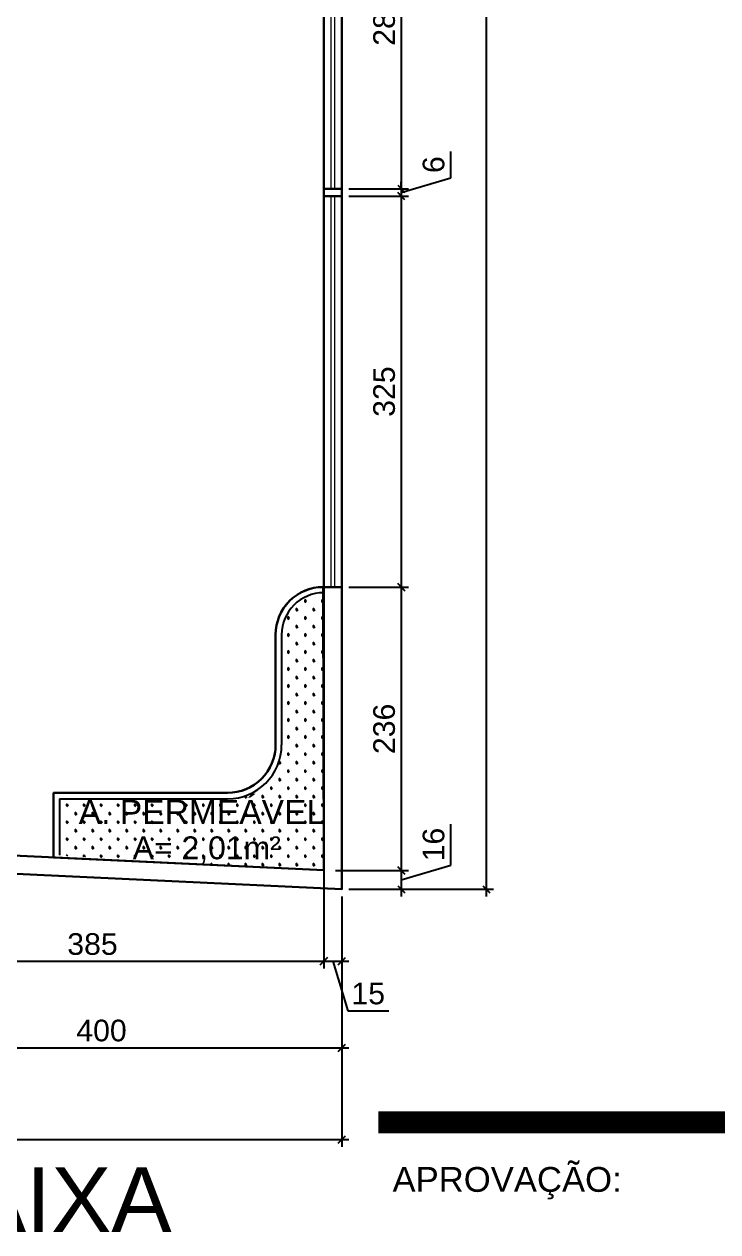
# Model space of a CAD drawing. Extents: x -165 to 197, y 154 to 653.
# Drawn here: x 133.33 to 139.1, y 470.36 to 480.4 of the extents above; entities that cross this region are included whole.
import ezdxf

# ---------------------------------------------------------------- set-up
doc = ezdxf.new("R2010")
doc.units = 0
doc.header["$MEASUREMENT"] = 0
doc.header["$PDMODE"] = 3
doc.header["$PDSIZE"] = 0.1
doc.layers.get('0').update_dxf_attribs({"linetype": 'CONTINUOUS'})
doc.layers.get('DEFPOINTS').update_dxf_attribs({"linetype": 'CONTINUOUS'})
for name, color, linetype, lineweight in [('AIT-ESQUADRIA 34', 252, 'CONTINUOUS', 15), ('AIT-PAREDE', 4, 'CONTINUOUS', 30), ('PAREDE ALTA', 7, 'CONTINUOUS', 30)]:
    doc.layers.add(name, color=color, linetype=linetype, lineweight=lineweight)
for name, color, linetype in [('AIT-PORTAS', 2, 'CONTINUOUS'), ('AIT-VEGETAÇÃO 25', 92, 'CONTINUOUS'), ('COTA', 1, 'CONTINUOUS'), ('TEXTO', 190, 'CONTINUOUS')]:
    doc.layers.add(name, color=color, linetype=linetype)
doc.styles.add('ARIAL', font='ARIAL.TTF', dxfattribs={"height": 0.18})
doc.styles.add('PLANTA', font='stylu.ttf', dxfattribs={"height": 0.22})
doc.styles.add('ROMANS', font='ARIAL.TTF', dxfattribs={"height": 0.4})
doc.dimstyles.new('Copy of ISO-25', dxfattribs={"dimtxt": 0.18, "dimasz": 0.06, "dimexe": 0.06, "dimexo": 0.06, "dimgap": 0.05, "dimtad": 1, "dimdec": 0, "dimlfac": 100, "dimdsep": 46, "dimtxsty": 'ARIAL', "dimblk1": 'OBLIQUE', "dimblk2": 'OBLIQUE', "dimsah": 1, "dimcen": 2.5, "dimdle": 0.06, "dimclrd": 256, "dimclre": 256, "dimclrt": 256, "dimadec": 0, "dimazin": 0, "dimtfac": 1, "dimtdec": 0, "dimtmove": 1, "dimatfit": 3, "dimldrblk": 'OBLIQUE', "dimfxl": 0, "dimtolj": 1, "dimtzin": 0, "dimlwd": -1, "dimlwe": -1, "dimarcsym": 0})
pattern_1 = [(180, (133.62737, 475.67637), (-0.0707107, -0.0707107), [0.01875, -0.1226714]), (135, (133.62737, 475.67637), (-0.0707107, -0.0707107), [0.01875, -0.08125]), (225, (133.62737, 475.67637), (0.0707107, -0.0707107), [0.01875, -0.08125])]

# ---------------------------------------------------------------- blocks, each defined once
blk = doc.blocks.new('_OBLIQUE')
at = {"color": 0, "linetype": 'ByBlock'}
blk.add_line((-0.5, -0.5), (0.5, 0.5), dxfattribs=at)
blk = doc.blocks.new('*D222')
at = {"layer": 'COTA'}
for p, q in [((137.175, 488.601), (137.175, 473.15)), ((136.528, 488.541), (137.235, 488.541)), ((136.528, 473.21), (137.235, 473.21))]:
    blk.add_line(p, q, dxfattribs=at)
at = {"layer": 'DEFPOINTS', "color": 0}
for p in [(136.468, 488.541), (136.468, 473.21), (137.175, 473.21)]:
    blk.add_point(p, dxfattribs=at)
at = {"layer": 'COTA', "xscale": 0.06, "yscale": 0.06, "zscale": 0.06}
for p, rotation in [((137.175, 488.541), 90), ((137.175, 473.21), 270)]:
    blk.add_blockref('_OBLIQUE', p, dxfattribs=dict(at, rotation=rotation))
at = {"layer": 'COTA', "insert": (137.033, 480.876), "char_height": 0.18, "attachment_point": 5, "rotation": 90, "style": 'ARIAL'}
blk.add_mtext('\\A1;1533', dxfattribs=at)
blk = doc.blocks.new('*D250')
at = {"layer": 'COTA'}
for p, q in [((136.468, 481.893), (136.468, 478.973)), ((136.033, 481.833), (136.528, 481.833)), ((136.033, 479.033), (136.528, 479.033))]:
    blk.add_line(p, q, dxfattribs=at)
at = {"layer": 'DEFPOINTS', "color": 0}
for p in [(135.973, 481.833), (135.973, 479.033), (136.468, 479.033)]:
    blk.add_point(p, dxfattribs=at)
at = {"layer": 'COTA', "xscale": 0.06, "yscale": 0.06, "zscale": 0.06}
for p, rotation in [((136.468, 481.833), 90), ((136.468, 479.033), 270)]:
    blk.add_blockref('_OBLIQUE', p, dxfattribs=dict(at, rotation=rotation))
at = {"layer": 'COTA', "insert": (136.326, 480.433), "char_height": 0.18, "attachment_point": 5, "rotation": 90, "style": 'ARIAL'}
blk.add_mtext('\\A1;280', dxfattribs=at)
blk = doc.blocks.new('*D251')
at = {"layer": 'COTA'}
for p, q in [((136.879, 479.126), (136.879, 479.345)), ((136.468, 479.003), (136.879, 479.126)), ((136.468, 479.033), (136.468, 479.093)), ((136.033, 479.033), (136.528, 479.033)), ((136.033, 478.973), (136.528, 478.973)), ((136.468, 479.033), (136.468, 478.973)), ((136.468, 479.033), (136.468, 478.973)), ((136.468, 478.973), (136.468, 478.913))]:
    blk.add_line(p, q, dxfattribs=at)
at = {"layer": 'DEFPOINTS', "color": 0}
for p in [(135.973, 479.033), (135.973, 478.973), (136.468, 478.973)]:
    blk.add_point(p, dxfattribs=at)
at = {"layer": 'COTA', "xscale": 0.06, "yscale": 0.06, "zscale": 0.06}
for p, rotation in [((136.468, 479.033), 270), ((136.468, 478.973), 90)]:
    blk.add_blockref('_OBLIQUE', p, dxfattribs=dict(at, rotation=rotation))
at = {"layer": 'COTA', "insert": (136.737, 479.235), "char_height": 0.18, "attachment_point": 5, "rotation": 90, "style": 'ARIAL'}
blk.add_mtext('\\A1;6', dxfattribs=at)
blk = doc.blocks.new('*D252')
at = {"layer": 'COTA'}
for p, q in [((136.033, 478.973), (136.528, 478.973)), ((136.468, 479.033), (136.468, 475.663)), ((136.033, 475.723), (136.528, 475.723))]:
    blk.add_line(p, q, dxfattribs=at)
at = {"layer": 'DEFPOINTS', "color": 0}
for p in [(135.973, 478.973), (135.973, 475.723), (136.468, 475.723)]:
    blk.add_point(p, dxfattribs=at)
at = {"layer": 'COTA', "xscale": 0.06, "yscale": 0.06, "zscale": 0.06}
for p, rotation in [((136.468, 478.973), 90), ((136.468, 475.723), 270)]:
    blk.add_blockref('_OBLIQUE', p, dxfattribs=dict(at, rotation=rotation))
at = {"layer": 'COTA', "insert": (136.326, 477.348), "char_height": 0.18, "attachment_point": 5, "rotation": 90, "style": 'ARIAL'}
blk.add_mtext('\\A1;325', dxfattribs=at)
blk = doc.blocks.new('*D253')
at = {"layer": 'COTA'}
for p, q in [((136.468, 475.783), (136.468, 473.306)), ((136.033, 475.723), (136.528, 475.723)), ((135.922, 473.366), (136.528, 473.366))]:
    blk.add_line(p, q, dxfattribs=at)
at = {"layer": 'DEFPOINTS', "color": 0}
for p in [(135.973, 475.723), (135.862, 473.366), (136.468, 473.366)]:
    blk.add_point(p, dxfattribs=at)
at = {"layer": 'COTA', "xscale": 0.06, "yscale": 0.06, "zscale": 0.06}
for p, rotation in [((136.468, 475.723), 90), ((136.468, 473.366), 270)]:
    blk.add_blockref('_OBLIQUE', p, dxfattribs=dict(at, rotation=rotation))
at = {"layer": 'COTA', "insert": (136.326, 474.544), "char_height": 0.18, "attachment_point": 5, "rotation": 90, "style": 'ARIAL'}
blk.add_mtext('\\A1;236', dxfattribs=at)
blk = doc.blocks.new('*D254')
at = {"layer": 'COTA'}
for p, q in [((136.879, 473.411), (136.879, 473.752)), ((136.468, 473.426), (136.468, 473.15)), ((135.922, 473.366), (136.528, 473.366)), ((136.468, 473.288), (136.879, 473.411)), ((136.033, 473.21), (136.528, 473.21))]:
    blk.add_line(p, q, dxfattribs=at)
at = {"layer": 'DEFPOINTS', "color": 0}
for p in [(135.862, 473.366), (135.973, 473.21), (136.468, 473.21)]:
    blk.add_point(p, dxfattribs=at)
at = {"layer": 'COTA', "xscale": 0.06, "yscale": 0.06, "zscale": 0.06}
for p, rotation in [((136.468, 473.366), 90), ((136.468, 473.21), 270)]:
    blk.add_blockref('_OBLIQUE', p, dxfattribs=dict(at, rotation=rotation))
at = {"layer": 'COTA', "insert": (136.737, 473.582), "char_height": 0.18, "attachment_point": 5, "rotation": 90, "style": 'ARIAL'}
blk.add_mtext('\\A1;16', dxfattribs=at)
blk = doc.blocks.new('*D300')
at = {"layer": 'COTA'}
for p, q in [((96.323, 471.833), (96.323, 471.07)), ((135.973, 471.833), (135.973, 471.07)), ((96.263, 471.13), (136.033, 471.13))]:
    blk.add_line(p, q, dxfattribs=at)
at = {"layer": 'DEFPOINTS', "color": 0}
for p in [(96.323, 471.893), (135.973, 471.893), (135.973, 471.13)]:
    blk.add_point(p, dxfattribs=at)
at = {"layer": 'COTA', "xscale": 0.06, "yscale": 0.06, "zscale": 0.06, "rotation": 180}
blk.add_blockref('_OBLIQUE', (96.323, 471.13), dxfattribs=at)
at = {"layer": 'COTA', "xscale": 0.06, "yscale": 0.06, "zscale": 0.06}
blk.add_blockref('_OBLIQUE', (135.973, 471.13), dxfattribs=at)
at = {"layer": 'COTA', "insert": (116.148, 471.272), "char_height": 0.18, "attachment_point": 5, "style": 'ARIAL'}
blk.add_mtext('\\A1;3965', dxfattribs=at)
blk = doc.blocks.new('*D314')
at = {"layer": 'COTA'}
for p, q in [((137.175, 488.601), (137.175, 473.15)), ((136.528, 488.541), (137.235, 488.541)), ((136.528, 473.21), (137.235, 473.21))]:
    blk.add_line(p, q, dxfattribs=at)
at = {"layer": 'DEFPOINTS', "color": 0}
for p in [(136.468, 488.541), (136.468, 473.21), (137.175, 473.21)]:
    blk.add_point(p, dxfattribs=at)
at = {"layer": 'COTA', "xscale": 0.06, "yscale": 0.06, "zscale": 0.06}
for p, rotation in [((137.175, 488.541), 90), ((137.175, 473.21), 270)]:
    blk.add_blockref('_OBLIQUE', p, dxfattribs=dict(at, rotation=rotation))
at = {"layer": 'COTA', "insert": (137.033, 480.876), "char_height": 0.18, "attachment_point": 5, "rotation": 90, "style": 'ARIAL'}
blk.add_mtext('\\A1;1533', dxfattribs=at)
blk = doc.blocks.new('*D315')
at = {"layer": 'COTA'}
for p, q in [((131.977, 475.716), (131.977, 472.552)), ((135.823, 475.716), (135.823, 472.552)), ((131.917, 472.612), (135.883, 472.612))]:
    blk.add_line(p, q, dxfattribs=at)
at = {"layer": 'DEFPOINTS', "color": 0}
for p in [(131.977, 475.776), (135.823, 475.776), (135.823, 472.612)]:
    blk.add_point(p, dxfattribs=at)
at = {"layer": 'COTA', "xscale": 0.06, "yscale": 0.06, "zscale": 0.06, "rotation": 180}
blk.add_blockref('_OBLIQUE', (131.977, 472.612), dxfattribs=at)
at = {"layer": 'COTA', "xscale": 0.06, "yscale": 0.06, "zscale": 0.06}
blk.add_blockref('_OBLIQUE', (135.823, 472.612), dxfattribs=at)
at = {"layer": 'COTA', "insert": (133.9, 472.754), "char_height": 0.18, "attachment_point": 5, "style": 'ARIAL'}
blk.add_mtext('\\A1;385', dxfattribs=at)
blk = doc.blocks.new('*D316')
at = {"layer": 'COTA'}
for p, q in [((135.823, 475.716), (135.823, 472.552)), ((135.973, 473.15), (135.973, 472.552)), ((135.763, 472.612), (136.033, 472.612)), ((135.898, 472.612), (136.022, 472.201)), ((136.022, 472.201), (136.364, 472.201))]:
    blk.add_line(p, q, dxfattribs=at)
at = {"layer": 'DEFPOINTS', "color": 0}
for p in [(135.823, 475.776), (135.973, 473.21), (135.973, 472.612)]:
    blk.add_point(p, dxfattribs=at)
at = {"layer": 'COTA', "xscale": 0.06, "yscale": 0.06, "zscale": 0.06, "rotation": 180}
blk.add_blockref('_OBLIQUE', (135.823, 472.612), dxfattribs=at)
at = {"layer": 'COTA', "xscale": 0.06, "yscale": 0.06, "zscale": 0.06}
blk.add_blockref('_OBLIQUE', (135.973, 472.612), dxfattribs=at)
at = {"layer": 'COTA', "insert": (136.193, 472.343), "char_height": 0.18, "attachment_point": 5, "style": 'ARIAL'}
blk.add_mtext('\\A1;15', dxfattribs=at)
blk = doc.blocks.new('*D317')
at = {"layer": 'COTA'}
for p, q in [((135.973, 472.552), (135.973, 471.833)), ((131.917, 471.893), (136.033, 471.893))]:
    blk.add_line(p, q, dxfattribs=at)
at = {"layer": 'DEFPOINTS', "color": 0}
for p in [(135.973, 472.612), (131.977, 471.893), (135.973, 471.893)]:
    blk.add_point(p, dxfattribs=at)
at = {"layer": 'COTA', "xscale": 0.06, "yscale": 0.06, "zscale": 0.06, "rotation": 180}
blk.add_blockref('_OBLIQUE', (131.977, 471.893), dxfattribs=at)
at = {"layer": 'COTA', "xscale": 0.06, "yscale": 0.06, "zscale": 0.06}
blk.add_blockref('_OBLIQUE', (135.973, 471.893), dxfattribs=at)
at = {"layer": 'COTA', "insert": (133.975, 472.035), "char_height": 0.18, "attachment_point": 5, "style": 'ARIAL'}
blk.add_mtext('\\A1;400', dxfattribs=at)

msp = doc.modelspace()

# ---------------------------------------------------------------- hatches: boundary and pattern name
at = {"layer": 'AIT-VEGETAÇÃO 25'}
h = msp.add_hatch(dxfattribs=at)
h.set_pattern_fill('GRASS', color=256, scale=0.1, angle=90, style=0)
h.set_pattern_definition(pattern_1)
h.paths.add_polyline_path([(135.823, 473.368), (135.823, 475.676, 0.414214), (135.473, 475.326), (135.473, 474.412, -0.414214), (135.023, 473.962), (133.627, 473.962), (133.627, 473.49)])
h = msp.add_hatch(dxfattribs=at)
h.set_pattern_fill('GRASS', color=256, scale=0.1, angle=90, style=0)
h.set_pattern_definition(pattern_1)
h.paths.add_polyline_path([(135.823, 473.368), (135.823, 475.676, 0.414214), (135.473, 475.326), (135.473, 474.412, -0.414214), (135.023, 473.962), (133.627, 473.962), (133.627, 473.49)])

# ---------------------------------------------------------------- linework, layer by layer
at = {"layer": 'AIT-ESQUADRIA 34', "color": 9}
for p, q in [((135.823, 479.033), (135.823, 481.833)), ((135.823, 479.033), (135.823, 481.833)), ((135.883, 481.833), (135.883, 479.033)), ((135.883, 481.833), (135.883, 479.033)), ((135.913, 481.833), (135.913, 479.033)), ((135.913, 481.833), (135.913, 479.033)), ((135.973, 481.833), (135.973, 479.033)), ((135.973, 481.833), (135.973, 479.033)), ((135.823, 478.973), (135.823, 475.723)), ((135.823, 478.973), (135.823, 475.723)), ((135.883, 478.973), (135.883, 475.723)), ((135.883, 478.973), (135.883, 475.723)), ((135.913, 478.973), (135.913, 475.723)), ((135.913, 478.973), (135.913, 475.723)), ((135.973, 475.723), (135.973, 478.973)), ((135.973, 475.723), (135.973, 478.973))]:
    msp.add_line(p, q, dxfattribs=at)
at = {"layer": 'AIT-PAREDE'}
for p, q in [((135.823, 479.033), (135.823, 478.973)), ((135.883, 479.033), (135.823, 479.033)), ((135.823, 479.033), (135.973, 479.033)), ((135.823, 479.033), (135.823, 478.973)), ((135.883, 479.033), (135.823, 479.033)), ((135.823, 479.033), (135.973, 479.033)), ((135.973, 478.973), (135.823, 478.973)), ((135.973, 478.973), (135.823, 478.973)), ((135.973, 479.033), (135.973, 478.973)), ((135.973, 479.033), (135.973, 478.973)), ((135.823, 475.723), (135.823, 473.368)), ((135.823, 475.723), (135.973, 475.723)), ((135.823, 475.723), (135.823, 473.368)), ((135.823, 475.723), (135.973, 475.723)), ((135.973, 475.723), (135.973, 473.209)), ((135.973, 475.723), (135.973, 473.209)), ((135.823, 474.945), (135.823, 473.368)), ((135.823, 474.945), (135.823, 473.368)), ((135.973, 474.945), (135.973, 473.21)), ((135.973, 474.945), (135.973, 473.21)), ((135.823, 474.389), (135.823, 474.389)), ((135.823, 474.389), (135.823, 474.389))]:
    msp.add_line(p, q, dxfattribs=at)
for points in [[(135.973, 488.541), (135.973, 473.21), (96.323, 475.076), (96.323, 475.234)], [(135.973, 488.541), (135.973, 473.21), (96.323, 475.076), (96.323, 475.234)], [(96.323, 486.76), (135.823, 488.385), (135.823, 473.368), (119.673, 474.131)]]:
    msp.add_lwpolyline(points, dxfattribs=at)
at = {"layer": 'AIT-PORTAS', "color": 9}
for p, q in [((135.423, 475.326), (135.423, 474.412)), ((135.423, 475.326), (135.423, 474.412)), ((135.473, 475.326), (135.473, 474.412)), ((135.473, 475.326), (135.473, 474.412)), ((133.577, 474.012), (133.577, 473.493)), ((133.577, 474.012), (135.023, 474.012)), ((133.577, 474.012), (133.577, 473.493)), ((133.577, 474.012), (135.023, 474.012)), ((133.627, 473.962), (133.627, 473.493)), ((133.627, 473.962), (135.023, 473.962)), ((133.627, 473.962), (133.627, 473.493)), ((133.627, 473.962), (135.023, 473.962))]:
    msp.add_line(p, q, dxfattribs=at)
for centre, radius, start, end in [((135.817, 475.329), 0.394, 89.1046, 180.3709), ((135.817, 475.329), 0.394, 89.1046, 180.3709), ((135.823, 475.326), 0.35, 90, 180), ((135.823, 475.326), 0.35, 90, 180), ((135.023, 474.412), 0.4, 270, 0), ((135.023, 474.412), 0.45, 270, 0), ((135.023, 474.412), 0.4, 270, 0), ((135.023, 474.412), 0.45, 270, 0)]:
    msp.add_arc(centre, radius, start, end, dxfattribs=at)
at = {"layer": 'PAREDE ALTA'}
msp.add_lwpolyline([(133.577, 473.493), (133.577, 474.012), (135.023, 474.012, 0.414214), (135.423, 474.412), (135.423, 475.329, -0.414219), (135.817, 475.723), (135.823, 473.368), (133.577, 473.474)], format="xyb", close=True, dxfattribs=at)
at = {"layer": 'TEXTO', "color": 0, "const_width": 0.183}
msp.add_lwpolyline([(136.277, 471.274), (151.865, 471.274)], dxfattribs=at)

# ---------------------------------------------------------------- texts
at = {"layer": 'TEXTO', "color": 0, "style": 'ROMANS'}
msp.add_text('APROVAÇÃO:', height=0.2063, dxfattribs=at).set_placement((136.395, 470.695))
at = {"layer": 'TEXTO'}
for s, insert, char_height, width, attachment_point, style in [('A. PERMEÁVEL', (135.835, 473.954, 823.468), 0.2, 2.58568, 3, 'ARIAL'), ('{\\fArial|b0|i0|c238|p34;A= }2,01{\\fArial|b0|i0|c238|p34;m²}', (135.466, 473.65), 0.19, 8.59791, 3, 'ARIAL'), ('{\\fSwis721 Ex BT|b0|i0|c0|p34;PLANTA BAIXA}', (129.217, 470.631, 1646.935), 0.5375, 20.81284, 4, 'PLANTA')]:
    msp.add_mtext(s, dxfattribs=dict(at, insert=insert, char_height=char_height, width=width, attachment_point=attachment_point, style=style))

# ---------------------------------------------------------------- dimensions: what is measured, and where the dimension line sits
at = {"layer": 'COTA'}
for base, p1, p2, picture, middle in [((137.175, 473.21), (136.468, 488.541), (136.468, 473.21), '*D222', (137.033, 480.876)), ((137.175, 473.21), (136.468, 488.541), (136.468, 473.21), '*D314', (137.033, 480.876)), ((136.468, 479.033), (135.973, 481.833), (135.973, 479.033), '*D250', (136.326, 480.433)), ((136.468, 478.973), (135.973, 479.033), (135.973, 478.973), '*D251', (136.737, 479.176)), ((136.468, 475.723), (135.973, 478.973), (135.973, 475.723), '*D252', (136.326, 477.348)), ((136.468, 473.366), (135.973, 475.723), (135.862, 473.366), '*D253', (136.326, 474.544)), ((136.468, 473.21), (135.862, 473.366), (135.973, 473.21), '*D254', (136.737, 473.461))]:
    dim = msp.add_linear_dim(base=base, p1=p1, p2=p2, angle=90, dimstyle='Copy of ISO-25', dxfattribs=at)
    dim.commit()
    dim.dimension.update_dxf_attribs({"geometry": picture, "text_midpoint": middle})
for base, p1, p2, picture, middle in [((135.823, 472.612), (131.977, 475.776), (135.823, 475.776), '*D315', (133.9, 472.754)), ((135.973, 472.612), (135.823, 475.776), (135.973, 473.21), '*D316', (136.072, 472.343)), ((135.973, 471.893), (131.977, 471.893), (135.973, 472.612), '*D317', (133.975, 472.035)), ((135.973, 471.13), (96.323, 471.893), (135.973, 471.893), '*D300', (116.148, 471.272))]:
    dim = msp.add_linear_dim(base=base, p1=p1, p2=p2, dimstyle='Copy of ISO-25', dxfattribs=at)
    dim.commit()
    dim.dimension.update_dxf_attribs({"geometry": picture, "text_midpoint": middle})

doc.saveas('drawing.dxf')
